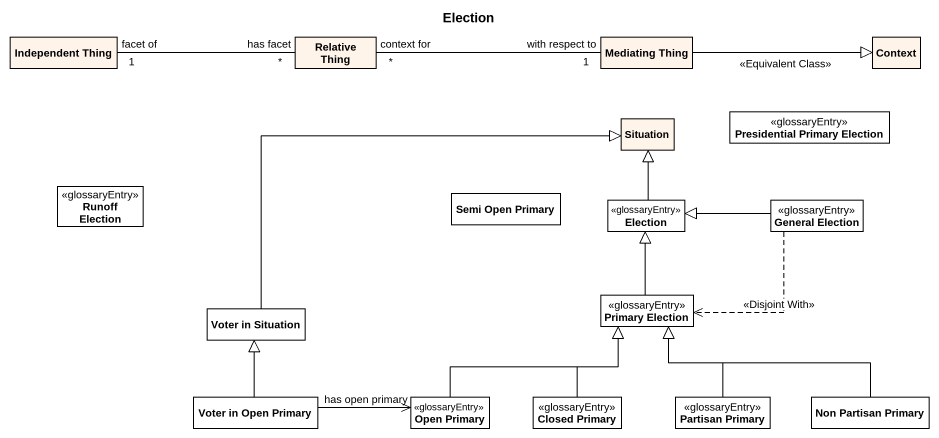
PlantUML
@startuml
title Election
hide circle
hide empty members
class "Independent Thing" as Independent_Thing #FFF4EA
class "Relative Thing" as Relative_Thing #FFF4EA
class "Mediating Thing" as Mediating_Thing #FFF4EA
class Context #FFF4EA
class Situation #FFF4EA
class "Presidential Primary Election" as Presidential_Primary <<glossaryEntry>>
class "Runoff Election" as Runoff_Election <<glossaryEntry>>
class "Semi Open Primary" as Semi_Open_Primary
class Election <<glossaryEntry>>
class "General Election" as General_Election <<glossaryEntry>>
class "Voter in Situation" as Voter_in_Situation
class "Primary Election" as Primary_Election <<glossaryEntry>>
class "Voter in Open Primary" as Voter_in_Open_Primary
class "Open Primary" as Open_Primary <<glossaryEntry>>
class "Closed Primary" as Closed_Primary <<glossaryEntry>>
class "Partisan Primary" as Partisan_Primary <<glossaryEntry>>
class "Non Partisan Primary" as Non_Partisan_Primary
Independent_Thing "facet of\n1" -right- "has facet\n*" Relative_Thing
Relative_Thing "context for\n*" -right- "with respect to\n1" Mediating_Thing
Mediating_Thing -right-|> Context : <<Equivalent Class>>
Election -up-|> Situation
General_Election -left-|> Election
General_Election .left.> Primary_Election : <<Disjoint With>>
Voter_in_Situation -right-|> Situation
Primary_Election -up-|> Election
Voter_in_Open_Primary -up-|> Voter_in_Situation
Voter_in_Open_Primary -right-> "has open primary" Open_Primary
Open_Primary -right-|> Primary_Election
Closed_Primary -up-|> Primary_Election
Partisan_Primary -up-|> Primary_Election
Non_Partisan_Primary -left-|> Primary_Election
@enduml
